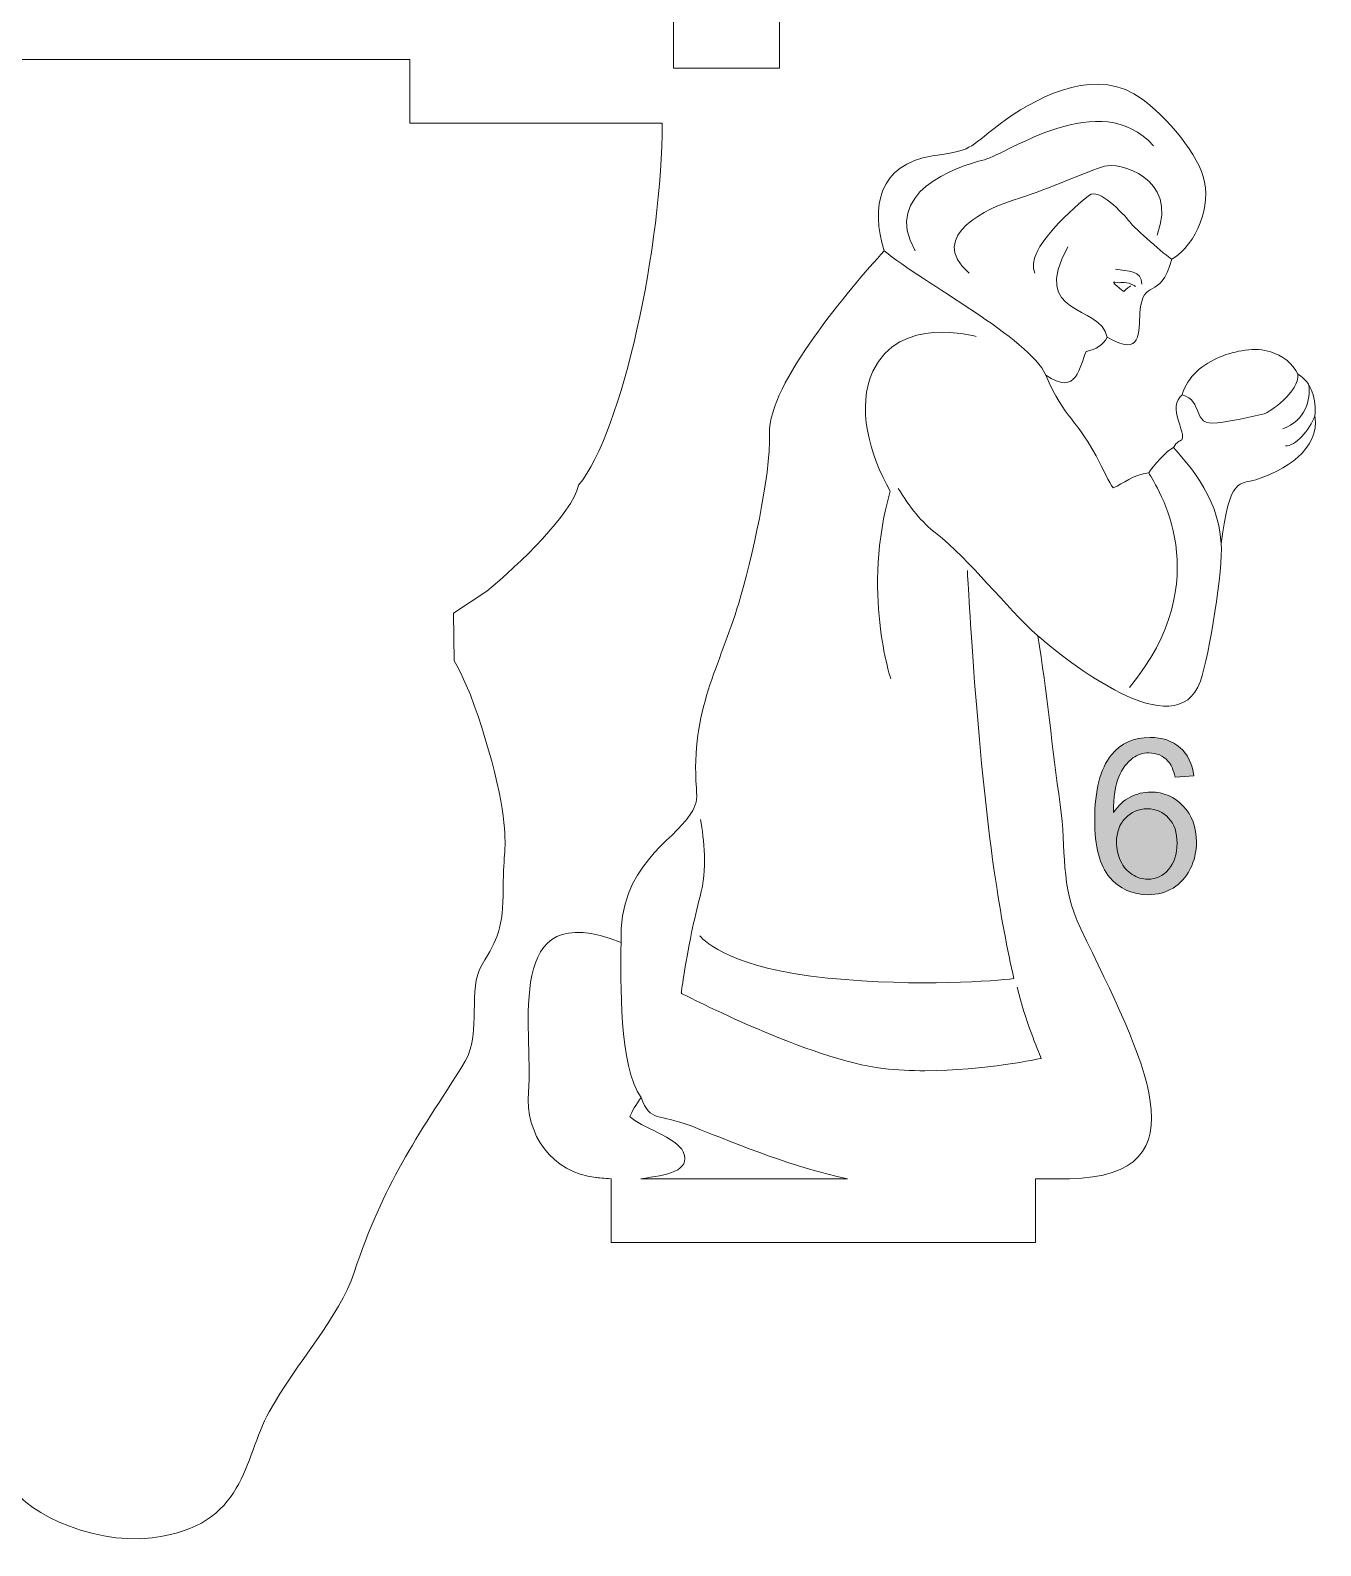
# Model space of a CAD drawing. Header units: millimetres. Extents: x -289 to 288, y -155 to 155.
# Drawn here: x -4.5 to 56.3, y -154.4 to -83 of the extents above; entities that cross this region are included whole.
import ezdxf

# ---------------------------------------------------------------- set-up
doc = ezdxf.new("R2010")
doc.units = ezdxf.units.MM
doc.header["$MEASUREMENT"] = 0
doc.layers.add('_0 28129', color=7, linetype='Continuous')

msp = doc.modelspace()

# ---------------------------------------------------------------- hatches: boundary and pattern name
at = {"layer": '_0 28129', "true_color": 0x2b2a29}
h = msp.add_hatch(color=250, dxfattribs=at)
edge = h.paths.add_edge_path()
edge.add_spline(control_points=[(50.2984, -118.1122), (50.2984, -118.1122), (49.4165, -118.1832), (49.4165, -118.1832), (49.3371, -117.8335), (49.2239, -117.5784), (49.077, -117.4196), (48.8354, -117.1645), (48.5364, -117.0378), (48.1816, -117.0378), (47.8961, -117.0378), (47.6427, -117.1172), (47.4248, -117.276), (47.1443, -117.4804), (46.9247, -117.7777), (46.7608, -118.1697), (46.5987, -118.5633), (46.5142, -119.1225), (46.5074, -119.8472), (46.722, -119.5211), (46.9855, -119.2779), (47.2964, -119.1208), (47.6072, -118.962), (47.9316, -118.8826), (48.2728, -118.8826), (48.8675, -118.8826), (49.3743, -119.1022), (49.7932, -119.5397), (50.2105, -119.9773), (50.42, -120.5415), (50.42, -121.2359), (50.42, -121.692), (50.322, -122.1143), (50.126, -122.5063), (49.9284, -122.8982), (49.6598, -123.1972), (49.3152, -123.405), (48.9722, -123.6128), (48.582, -123.7175), (48.1461, -123.7175), (47.4045, -123.7175), (46.798, -123.4439), (46.3284, -122.8982), (45.8604, -122.3525), (45.6256, -121.4521), (45.6256, -120.1986), (45.6256, -118.7964), (45.8857, -117.776), (46.4044, -117.1391), (46.8571, -116.585), (47.467, -116.308), (48.2356, -116.308), (48.8067, -116.308), (49.2763, -116.4685), (49.6412, -116.7878), (50.0061, -117.107), (50.2257, -117.548), (50.2984, -118.1122)], knot_values=[0, 0, 0, 0, 0.0526316, 0.0526316, 0.0526316, 0.1052632, 0.1052632, 0.1052632, 0.1578947, 0.1578947, 0.1578947, 0.2105263, 0.2105263, 0.2105263, 0.2631579, 0.2631579, 0.2631579, 0.3157895, 0.3157895, 0.3157895, 0.3684211, 0.3684211, 0.3684211, 0.4210526, 0.4210526, 0.4210526, 0.4736842, 0.4736842, 0.4736842, 0.5263158, 0.5263158, 0.5263158, 0.5789474, 0.5789474, 0.5789474, 0.6315789, 0.6315789, 0.6315789, 0.6842105, 0.6842105, 0.6842105, 0.7368421, 0.7368421, 0.7368421, 0.7894737, 0.7894737, 0.7894737, 0.8421053, 0.8421053, 0.8421053, 0.8947368, 0.8947368, 0.8947368, 0.9473684, 0.9473684, 0.9473684, 1, 1, 1, 1], degree=3, periodic=1)
h = msp.add_hatch(color=250, dxfattribs=at)
edge = h.paths.add_edge_path()
edge.add_spline(control_points=[(46.6493, -121.2443), (46.6493, -121.5518), (46.7152, -121.8457), (46.8453, -122.1262), (46.9754, -122.4066), (47.1578, -122.6194), (47.3893, -122.7664), (47.6224, -122.9134), (47.8691, -122.9877), (48.1309, -122.9877), (48.511, -122.9877), (48.8354, -122.8357), (49.104, -122.5316), (49.3726, -122.2275), (49.5077, -121.8153), (49.5077, -121.2933), (49.5077, -120.7916), (49.3743, -120.3962), (49.109, -120.1074), (48.8438, -119.8185), (48.5059, -119.6732), (48.0954, -119.6732), (47.6934, -119.6732), (47.3504, -119.8185), (47.07, -120.1074), (46.7895, -120.3962), (46.6493, -120.7747), (46.6493, -121.2443)], knot_values=[0, 0, 0, 0, 0.1111111, 0.1111111, 0.1111111, 0.2222222, 0.2222222, 0.2222222, 0.3333333, 0.3333333, 0.3333333, 0.4444444, 0.4444444, 0.4444444, 0.5555556, 0.5555556, 0.5555556, 0.6666667, 0.6666667, 0.6666667, 0.7777778, 0.7777778, 0.7777778, 0.8888889, 0.8888889, 0.8888889, 1, 1, 1, 1], degree=3, periodic=1)

# ---------------------------------------------------------------- linework, layer by layer
at = {"layer": '_0 28129', "lineweight": 9}
for points, knots in [([(16.5029, -1.8227), (16.5029, -1.8227), (16.5029, -76.1703), (16.5029, -76.1703), (16.5029, -76.1703), (16.5029, -81.7732), (16.5029, -81.7732), (16.5029, -81.7732), (25.7822, -81.7732), (25.7822, -81.7732), (25.7822, -81.7732), (25.7822, -84.7732), (25.7822, -84.7732), (25.7822, -84.7732), (30.7822, -84.7732), (30.7822, -84.7732), (30.7822, -84.7732), (30.7822, -81.7732), (30.7822, -81.7732), (30.7822, -81.7732), (47.0714, -81.7732), (47.0714, -81.7732), (46.2002, -80.9845), (45.5852, -80.0878), (45.2652, -79.0671), (48.7768, -79.6379), (50.4882, -79.5284), (53.0639, -78.4538), (48.7778, -77.9394), (47.9978, -75.8569), (46.9015, -74.778), (48.4099, -74.0477), (52.0113, -73.5196), (54.8855, -73.4118), (52.6153, -71.5211), (48.2137, -71.1541), (46.8455, -70.3445), (48.3124, -68.8501), (51.6157, -69.1928), (52.9635, -67.9749), (51.8045, -67.582), (49.4273, -64.0047), (46.5567, -64.2741), (48.916, -62.7753), (49.8269, -62.7402), (54.2288, -63.0793), (53.3981, -61.2422), (49.0203, -59.2754), (47.4286, -57.2249), (48.1641, -57.5006), (52.4846, -57.4164), (55.4936, -55.9066), (53.9121, -55.0285), (50.8026, -54.2217), (49.8198, -52.746), (50.9879, -52.0231), (51.6643, -52.1174), (54.3749, -52.9042), (52.0229, -49.7744), (49.9557, -48.8892), (48.1654, -48.1222), (50.7908, -48.4937), (54.2773, -46.2915), (54.6158, -45.3568), (51.6036, -45.8691), (49.7054, -45.1448), (48.7886, -44.0019), (52.1123, -44.3954), (52.1288, -43.3639), (55.4735, -42.0372), (54.5915, -41.2668), (48.8965, -39.1204), (48.2289, -38.1378), (48.8539, -37.7839), (52.715, -37.5239), (55.0886, -36.3046), (52.7094, -36.4385), (50.4072, -35.9291), (48.1615, -35.1556), (50.4724, -34.7186), (52.4592, -30.6896), (52.9084, -30.2481), (49.7621, -31.8614), (49.2762, -30.9404), (47.0222, -30.411), (48.7596, -29.6322), (52.1268, -28.9855), (53.3623, -28.0502), (51.0263, -26.7042), (48.3085, -27.2434), (46.8979, -26.1725), (51.5165, -25.1498), (53.1794, -24.7693), (54.3397, -24.145), (52.1237, -22.9905), (48.3044, -23.3311), (47.2623, -21.0018), (48.0869, -21.5677), (53.0416, -20.133), (53.8695, -19.5631), (51.6006, -18.1997), (49.4348, -17.5472), (47.808, -16.2185), (50.2179, -15.6798), (51.3016, -13.8099), (54.3997, -13.4009), (51.5447, -11.8319), (50.5146, -13.2802), (49.0807, -11.4215), (51.0472, -10.7565), (52.8191, -8.974), (54.9251, -7.22), (52.0509, -7.1122), (49.0185, -7.8768), (47.5101, -7.1465), (48.5592, -6.5678), (52.6372, -5.1003), (52.6892, -1.9905), (50.4544, -3.9142), (48.185, -3.734), (46.0192, -4.6231), (47.2212, -2.4089), (46.8024, 0.0123), (49.6253, 2.0196), (46.7135, 1.0352), (44.291, 0.7163), (42.3019, -1.8227), (43.1483, 1.4658), (43.2965, 2.284), (44.5209, 4.2721), (41.0322, 2.8525), (38.4203, 0.0394), (36.8522, -1.8227), (36.8522, -1.8227), (39.1246, 4.2769), (39.1246, 4.2769), (36.8427, 2.6249), (35.5779, 1.3158), (34.6609, 0.1224), (34.6609, 0.1224), (36.3344, 4.4093), (36.3344, 4.4093), (33.3969, 3.2285), (31.3268, -0.3951), (29.4776, -1.8227), (30.3765, -0.4652), (31.7699, 1.8842), (32.6475, 4.5374), (29.7545, 3.2831), (27.6361, 1.2917), (22.6581, -1.8227), (22.933, -1.5004), (26.2263, 2.8244), (25.8326, 3.1147), (24.7768, 2.4408), (22.3392, 1.5407), (21.1331, 1.1023), (19.7357, 0.858), (18.2593, -0.9143), (16.5029, -1.8227)], [0, 0, 0, 0, 0.0188679, 0.0188679, 0.0188679, 0.0377358, 0.0377358, 0.0377358, 0.0566038, 0.0566038, 0.0566038, 0.0754717, 0.0754717, 0.0754717, 0.0943396, 0.0943396, 0.0943396, 0.1132075, 0.1132075, 0.1132075, 0.1320755, 0.1320755, 0.1320755, 0.1509434, 0.1509434, 0.1509434, 0.1698113, 0.1698113, 0.1698113, 0.1886792, 0.1886792, 0.1886792, 0.2075472, 0.2075472, 0.2075472, 0.2264151, 0.2264151, 0.2264151, 0.245283, 0.245283, 0.245283, 0.2641509, 0.2641509, 0.2641509, 0.2830189, 0.2830189, 0.2830189, 0.3018868, 0.3018868, 0.3018868, 0.3207547, 0.3207547, 0.3207547, 0.3396226, 0.3396226, 0.3396226, 0.3584906, 0.3584906, 0.3584906, 0.3773585, 0.3773585, 0.3773585, 0.3962264, 0.3962264, 0.3962264, 0.4150943, 0.4150943, 0.4150943, 0.4339623, 0.4339623, 0.4339623, 0.4528302, 0.4528302, 0.4528302, 0.4716981, 0.4716981, 0.4716981, 0.490566, 0.490566, 0.490566, 0.509434, 0.509434, 0.509434, 0.5283019, 0.5283019, 0.5283019, 0.5471698, 0.5471698, 0.5471698, 0.5660377, 0.5660377, 0.5660377, 0.5849057, 0.5849057, 0.5849057, 0.6037736, 0.6037736, 0.6037736, 0.6226415, 0.6226415, 0.6226415, 0.6415094, 0.6415094, 0.6415094, 0.6603774, 0.6603774, 0.6603774, 0.6792453, 0.6792453, 0.6792453, 0.6981132, 0.6981132, 0.6981132, 0.7169811, 0.7169811, 0.7169811, 0.7358491, 0.7358491, 0.7358491, 0.754717, 0.754717, 0.754717, 0.7735849, 0.7735849, 0.7735849, 0.7924528, 0.7924528, 0.7924528, 0.8113208, 0.8113208, 0.8113208, 0.8301887, 0.8301887, 0.8301887, 0.8490566, 0.8490566, 0.8490566, 0.8679245, 0.8679245, 0.8679245, 0.8867925, 0.8867925, 0.8867925, 0.9056604, 0.9056604, 0.9056604, 0.9245283, 0.9245283, 0.9245283, 0.9433962, 0.9433962, 0.9433962, 0.9622642, 0.9622642, 0.9622642, 0.9811321, 0.9811321, 0.9811321, 1, 1, 1, 1]), ([(-10.4783, -102.2961), (-11.2754, -102.2901), (-12.2948, -102.2597), (-13.8, -102.3555), (-15.7289, -102.4782), (-17.6686, -101.1372), (-18.7173, -99.6655), (-18.8465, -99.484), (-16.232, -100.0219), (-15.6758, -100.0075), (-9.3364, -99.8435), (-19.443, -99.2759), (-20.7994, -96.7542), (-21.65, -95.1728), (-21.4406, -96.1041), (-18.8213, -96.7058), (-16.6419, -97.2066), (-15.055, -97.3416), (-18.5871, -96.1741), (-22.7231, -94.8071), (-23.2605, -91.7562), (-23.099, -91.8202), (-20.2719, -92.9411), (-12.9155, -92.9601), (-20.3662, -91.402), (-22.2962, -90.9983), (-23.0647, -90.0546), (-23.9337, -88.5334), (-21.4482, -89.4335), (-17.4065, -89.8113), (-20.2643, -87.3651), (-20.2643, -87.3651), (-6.6478, -87.3651), (-6.6478, -87.3651), (-6.6478, -87.3651), (-6.6478, -84.3651), (-6.6478, -84.3651), (-6.6478, -84.3651), (13.3522, -84.3651), (13.3522, -84.3651), (13.3522, -84.3651), (13.3522, -87.3651), (13.3522, -87.3651), (13.3522, -87.3651), (25.2541, -87.3651), (25.2541, -87.3651), (25.2465, -93.0861), (23.3912, -101.8886), (21.3113, -104.4305), (20.9908, -105.7838), (18.5219, -108.1429), (16.9839, -109.4178), (16.9839, -109.4178), (15.4118, -110.449), (15.4118, -110.449), (15.4118, -110.449), (15.4453, -112.7029), (15.4453, -112.7029), (16.4588, -114.3336), (17.5831, -118.4244), (17.758, -119.9988), (17.9564, -121.7838), (17.758, -121.5856), (17.758, -123.4361), (17.758, -125.2873), (17.4936, -125.8161), (16.7669, -127.0056), (16.0397, -128.195), (16.7669, -130.1124), (15.973, -131.5662), (13.6137, -135.2973), (12.137, -137.2851), (10.7388, -141.515), (10.0468, -143.6085), (7.9685, -145.8349), (6.7359, -148.0741), (5.4971, -150.3245), (5.6624, -153.4675), (1.2241, -154.0135), (-1.8095, -154.3867), (-5.1887, -152.5431), (-5.4805, -151.3781), (-5.8125, -150.5926), (-5.5199, -149.7718), (-5.4434, -149.5824), (-5.5041, -148.9333), (-5.4958, -148.1744), (-5.2026, -147.7949), (-4.6319, -147.0561), (-6.2605, -144.8685), (-6.0883, -144.3765), (-5.9204, -143.8949), (-5.1955, -143.9264), (-5.165, -143.928), (-5.3675, -143.3046), (-5.3375, -143.032), (-5.2256, -142.8807), (-5.2256, -142.8807), (-5.0963, -142.4632), (-5.0963, -142.4632), (-5.2122, -142.1262), (-5.2511, -141.2234), (-5.1818, -140.5793), (-6.6522, -139.5553), (-7.2537, -138.6711), (-7.2691, -138.4883), (-8.3548, -139.8803), (-10.6275, -141.4761), (-12.3494, -140.3737), (-13.2868, -139.7736), (-17.1551, -135.3409), (-15.2409, -134.4084), (-14.5967, -134.0945), (-13.3241, -134.6235), (-12.9935, -133.9457), (-12.2761, -132.4748), (-12.4038, -131.047), (-11.5535, -129.5986), (-12.4224, -127.9748), (-14.8276, -127.9486), (-11.3689, -123.9872), (-10.943, -124.9093), (-10.3035, -125.1778), (-11.2143, -126.3223), (-11.2143, -126.3223), (-10.7299, -126.9394), (-10.0251, -126.455), (-11.3086, -124.7154), (-9.5752, -121.5936), (-9.3627, -121.2255), (-9.5912, -117.0672), (-18.3252, -116.648), (-12.9832, -108.4318), (-11.3493, -105.9187), (-10.6299, -103.8292), (-10.4783, -102.2961)], [0, 0, 0, 0, 0.0222222, 0.0222222, 0.0222222, 0.0444444, 0.0444444, 0.0444444, 0.0666667, 0.0666667, 0.0666667, 0.0888889, 0.0888889, 0.0888889, 0.1111111, 0.1111111, 0.1111111, 0.1333333, 0.1333333, 0.1333333, 0.1555556, 0.1555556, 0.1555556, 0.1777778, 0.1777778, 0.1777778, 0.2, 0.2, 0.2, 0.2222222, 0.2222222, 0.2222222, 0.2444444, 0.2444444, 0.2444444, 0.2666667, 0.2666667, 0.2666667, 0.2888889, 0.2888889, 0.2888889, 0.3111111, 0.3111111, 0.3111111, 0.3333333, 0.3333333, 0.3333333, 0.3555556, 0.3555556, 0.3555556, 0.3777778, 0.3777778, 0.3777778, 0.4, 0.4, 0.4, 0.4222222, 0.4222222, 0.4222222, 0.4444444, 0.4444444, 0.4444444, 0.4666667, 0.4666667, 0.4666667, 0.4888889, 0.4888889, 0.4888889, 0.5111111, 0.5111111, 0.5111111, 0.5333333, 0.5333333, 0.5333333, 0.5555556, 0.5555556, 0.5555556, 0.5777778, 0.5777778, 0.5777778, 0.6, 0.6, 0.6, 0.6222222, 0.6222222, 0.6222222, 0.6444444, 0.6444444, 0.6444444, 0.6666667, 0.6666667, 0.6666667, 0.6888889, 0.6888889, 0.6888889, 0.7111111, 0.7111111, 0.7111111, 0.7333333, 0.7333333, 0.7333333, 0.7555556, 0.7555556, 0.7555556, 0.7777778, 0.7777778, 0.7777778, 0.8, 0.8, 0.8, 0.8222222, 0.8222222, 0.8222222, 0.8444444, 0.8444444, 0.8444444, 0.8666667, 0.8666667, 0.8666667, 0.8888889, 0.8888889, 0.8888889, 0.9111111, 0.9111111, 0.9111111, 0.9333333, 0.9333333, 0.9333333, 0.9555556, 0.9555556, 0.9555556, 0.9777778, 0.9777778, 0.9777778, 1, 1, 1, 1]), ([(22.8386, -137.097), (22.8386, -137.097), (22.8386, -140.097), (22.8386, -140.097), (22.8386, -140.097), (42.8386, -140.097), (42.8386, -140.097), (42.8386, -140.097), (42.8386, -137.097), (42.8386, -137.097), (42.8386, -137.097), (44.4356, -137.097), (44.4356, -137.097), (50.9302, -136.9968), (47.9183, -131.4198), (44.9654, -125.3294), (43.9666, -123.2694), (44.3078, -121.6279), (43.9987, -119.4651), (43.6207, -116.8201), (43.3739, -114.1613), (42.9449, -111.5224), (44.2756, -112.6699), (49.4878, -116.85), (50.6019, -113.6596), (51.0304, -112.4325), (51.685, -108.3404), (51.5826, -107.1786), (51.9619, -103.9944), (52.4927, -104.395), (53.2143, -104.1683), (54.5066, -103.7621), (56.2713, -102.7529), (55.9938, -101.1594), (56.0633, -100.4224), (55.8666, -99.5697), (55.2018, -99.2016), (54.9779, -98.6882), (54.4309, -98.3122), (53.9241, -98.1433), (53.2158, -97.9073), (52.2148, -98.099), (51.542, -98.3758), (50.7237, -98.7124), (49.9918, -99.3069), (49.7447, -100.1706), (49.407, -100.4523), (49.4098, -100.9026), (49.5569, -101.3441), (50.0089, -102.6997), (49.6341, -102.0523), (49.3367, -102.6559), (49.0517, -102.747), (48.3324, -103.5879), (48.1685, -103.8454), (47.4204, -103.9366), (46.9996, -104.3379), (46.4908, -104.5577), (46.3052, -104.2923), (45.9911, -103.6233), (45.8894, -103.4237), (44.7742, -101.2337), (44.226, -101.3578), (43.3163, -99.2352), (44.8136, -100.2843), (44.905, -98.7837), (45.225, -98.131), (45.6857, -98.0117), (46.0226, -97.8345), (46.2184, -97.4596), (47.8842, -98.4264), (47.685, -97.1787), (47.7557, -96.291), (47.8939, -94.5566), (48.7031, -95.8491), (49.2533, -93.7741), (50.4538, -93.0718), (51.1435, -91.2327), (50.7405, -89.8888), (50.3596, -88.6186), (48.7584, -86.7497), (47.4669, -85.99), (45.385, -84.7652), (42.6763, -86.2746), (41.1661, -87.4057), (39.5241, -88.6355), (39.9657, -88.6125), (37.9799, -88.9163), (35.4482, -89.3035), (35.0542, -91.3226), (35.7091, -93.38), (34.1144, -95.1387), (30.2436, -99.6617), (30.3061, -101.9701), (30.3622, -104.0402), (29.4512, -107.9544), (28.8536, -109.9764), (27.964, -112.9863), (26.585, -115.0143), (26.8583, -118.6991), (26.9019, -119.2872), (26.8587, -119.4772), (26.5994, -119.8953), (25.7529, -121.2603), (23.2027, -122.3108), (23.3079, -125.9666), (17.6637, -123.7125), (19.2079, -130.0082), (18.9463, -133.0199), (18.7741, -135.0014), (20.0711, -136.8179), (22.119, -137.0371), (22.2025, -137.046), (22.5386, -137.0893), (22.8386, -137.097)], [0, 0, 0, 0, 0.0263158, 0.0263158, 0.0263158, 0.0526316, 0.0526316, 0.0526316, 0.0789474, 0.0789474, 0.0789474, 0.1052632, 0.1052632, 0.1052632, 0.1315789, 0.1315789, 0.1315789, 0.1578947, 0.1578947, 0.1578947, 0.1842105, 0.1842105, 0.1842105, 0.2105263, 0.2105263, 0.2105263, 0.2368421, 0.2368421, 0.2368421, 0.2631579, 0.2631579, 0.2631579, 0.2894737, 0.2894737, 0.2894737, 0.3157895, 0.3157895, 0.3157895, 0.3421053, 0.3421053, 0.3421053, 0.3684211, 0.3684211, 0.3684211, 0.3947368, 0.3947368, 0.3947368, 0.4210526, 0.4210526, 0.4210526, 0.4473684, 0.4473684, 0.4473684, 0.4736842, 0.4736842, 0.4736842, 0.5, 0.5, 0.5, 0.5263158, 0.5263158, 0.5263158, 0.5526316, 0.5526316, 0.5526316, 0.5789474, 0.5789474, 0.5789474, 0.6052632, 0.6052632, 0.6052632, 0.6315789, 0.6315789, 0.6315789, 0.6578947, 0.6578947, 0.6578947, 0.6842105, 0.6842105, 0.6842105, 0.7105263, 0.7105263, 0.7105263, 0.7368421, 0.7368421, 0.7368421, 0.7631579, 0.7631579, 0.7631579, 0.7894737, 0.7894737, 0.7894737, 0.8157895, 0.8157895, 0.8157895, 0.8421053, 0.8421053, 0.8421053, 0.8684211, 0.8684211, 0.8684211, 0.8947368, 0.8947368, 0.8947368, 0.9210526, 0.9210526, 0.9210526, 0.9473684, 0.9473684, 0.9473684, 0.9736842, 0.9736842, 0.9736842, 1, 1, 1, 1]), ([(50.2984, -118.1122), (50.2984, -118.1122), (49.4165, -118.1832), (49.4165, -118.1832), (49.3371, -117.8335), (49.2239, -117.5784), (49.077, -117.4196), (48.8354, -117.1645), (48.5364, -117.0378), (48.1816, -117.0378), (47.8961, -117.0378), (47.6427, -117.1172), (47.4248, -117.276), (47.1443, -117.4804), (46.9247, -117.7777), (46.7608, -118.1697), (46.5987, -118.5633), (46.5142, -119.1225), (46.5074, -119.8472), (46.722, -119.5211), (46.9855, -119.2779), (47.2964, -119.1208), (47.6072, -118.962), (47.9316, -118.8826), (48.2728, -118.8826), (48.8675, -118.8826), (49.3743, -119.1022), (49.7932, -119.5397), (50.2105, -119.9773), (50.42, -120.5415), (50.42, -121.2359), (50.42, -121.692), (50.322, -122.1143), (50.126, -122.5063), (49.9284, -122.8982), (49.6598, -123.1972), (49.3152, -123.405), (48.9722, -123.6128), (48.582, -123.7175), (48.1461, -123.7175), (47.4045, -123.7175), (46.798, -123.4439), (46.3284, -122.8982), (45.8604, -122.3525), (45.6256, -121.4521), (45.6256, -120.1986), (45.6256, -118.7964), (45.8857, -117.776), (46.4044, -117.1391), (46.8571, -116.585), (47.467, -116.308), (48.2356, -116.308), (48.8067, -116.308), (49.2763, -116.4685), (49.6412, -116.7878), (50.0061, -117.107), (50.2257, -117.548), (50.2984, -118.1122)], [0, 0, 0, 0, 0.0526316, 0.0526316, 0.0526316, 0.1052632, 0.1052632, 0.1052632, 0.1578947, 0.1578947, 0.1578947, 0.2105263, 0.2105263, 0.2105263, 0.2631579, 0.2631579, 0.2631579, 0.3157895, 0.3157895, 0.3157895, 0.3684211, 0.3684211, 0.3684211, 0.4210526, 0.4210526, 0.4210526, 0.4736842, 0.4736842, 0.4736842, 0.5263158, 0.5263158, 0.5263158, 0.5789474, 0.5789474, 0.5789474, 0.6315789, 0.6315789, 0.6315789, 0.6842105, 0.6842105, 0.6842105, 0.7368421, 0.7368421, 0.7368421, 0.7894737, 0.7894737, 0.7894737, 0.8421053, 0.8421053, 0.8421053, 0.8947368, 0.8947368, 0.8947368, 0.9473684, 0.9473684, 0.9473684, 1, 1, 1, 1]), ([(46.6493, -121.2443), (46.6493, -121.5518), (46.7152, -121.8457), (46.8453, -122.1262), (46.9754, -122.4066), (47.1578, -122.6194), (47.3893, -122.7664), (47.6224, -122.9134), (47.8691, -122.9877), (48.1309, -122.9877), (48.511, -122.9877), (48.8354, -122.8357), (49.104, -122.5316), (49.3726, -122.2275), (49.5077, -121.8153), (49.5077, -121.2933), (49.5077, -120.7916), (49.3743, -120.3962), (49.109, -120.1074), (48.8438, -119.8185), (48.5059, -119.6732), (48.0954, -119.6732), (47.6934, -119.6732), (47.3504, -119.8185), (47.07, -120.1074), (46.7895, -120.3962), (46.6493, -120.7747), (46.6493, -121.2443)], [0, 0, 0, 0, 0.1111111, 0.1111111, 0.1111111, 0.2222222, 0.2222222, 0.2222222, 0.3333333, 0.3333333, 0.3333333, 0.4444444, 0.4444444, 0.4444444, 0.5555556, 0.5555556, 0.5555556, 0.6666667, 0.6666667, 0.6666667, 0.7777778, 0.7777778, 0.7777778, 0.8888889, 0.8888889, 0.8888889, 1, 1, 1, 1]), ([(33.9786, -137.097), (33.9786, -137.097), (24.2466, -137.097), (24.2466, -137.097), (25.454, -136.9268), (26.6338, -136.7489), (26.2421, -135.8342), (25.9552, -135.1642), (24.1943, -134.6606), (23.7288, -134.1634), (23.8067, -133.9375), (24.0186, -133.6031), (24.2513, -133.2774), (24.7075, -134.4621), (25.0518, -134.0048), (26.6068, -134.6132), (29.234, -135.6411), (31.3297, -136.5309), (33.9786, -137.097)], [0, 0, 0, 0, 0.1666667, 0.1666667, 0.1666667, 0.3333333, 0.3333333, 0.3333333, 0.5, 0.5, 0.5, 0.6666667, 0.6666667, 0.6666667, 0.8333333, 0.8333333, 0.8333333, 1, 1, 1, 1])]:
    msp.add_open_spline(points, degree=3, knots=knots, dxfattribs=at)
at = {"layer": '_0 28129', "color": 242, "lineweight": 9}
for points, knots in [([(48.3906, -88.4414), (45.8937, -85.6202), (41.5297, -88.8176), (40.4349, -89.0916), (39.0331, -89.4424), (35.604, -90.6406), (37.1612, -93.3853)], [0, 0, 0, 0, 0.5, 0.5, 0.5, 1, 1, 1, 1]), ([(48.5608, -92.6411), (49.606, -89.8894), (46.7021, -89.1946), (46.0786, -89.4025), (44.6219, -89.8881), (43.3527, -90.5256), (41.7855, -91.0005), (40.7166, -91.3243), (37.6417, -92.6573), (39.7079, -94.4328)], [0, 0, 0, 0, 0.3333333, 0.3333333, 0.3333333, 0.6666667, 0.6666667, 0.6666667, 1, 1, 1, 1]), ([(49.2533, -93.7741), (48.9677, -93.6059), (47.5046, -92.3301), (47.272, -92.0198), (46.9695, -91.6164), (45.8034, -90.4072), (45.3743, -90.7568), (44.8216, -91.207), (42.2529, -93.3382), (42.8071, -94.4336)], [0, 0, 0, 0, 0.3333333, 0.3333333, 0.3333333, 0.6666667, 0.6666667, 0.6666667, 1, 1, 1, 1]), ([(40.0347, -97.4233), (39.9981, -97.4124), (36.4037, -96.3897), (35.1775, -99.0546), (34.4083, -100.7272), (34.9864, -102.9493), (35.9924, -104.7045), (34.635, -109.4192), (36.0192, -113.5496), (36.0192, -113.5496)], [0, 0, 0, 0, 0.3333333, 0.3333333, 0.3333333, 0.6666667, 0.6666667, 0.6666667, 1, 1, 1, 1]), ([(49.7447, -100.1706), (50.7978, -100.4296), (50.1264, -101.6489), (51.412, -101.491), (52.0696, -101.4103), (52.8804, -101.2369), (53.6022, -101.0666), (53.8573, -101.0065), (55.2683, -100.0177), (55.2018, -99.2016)], [0, 0, 0, 0, 0.3333333, 0.3333333, 0.3333333, 0.6666667, 0.6666667, 0.6666667, 1, 1, 1, 1]), ([(42.9449, -111.5224), (41.3989, -110.1341), (39.7897, -107.9735), (38.1242, -106.6764), (37.5158, -106.2027), (36.8876, -105.4542), (36.3718, -104.5782)], [0, 0, 0, 0, 0.5, 0.5, 0.5, 1, 1, 1, 1]), ([(39.6264, -108.4494), (39.671, -109.3307), (40.0699, -116.9054), (40.8928, -122.6021), (41.196, -124.7001), (41.5205, -126.3712), (41.8179, -127.6725), (40.9323, -127.7675), (37.4503, -128.078), (33.0486, -127.646), (28.6176, -127.212), (27.2667, -125.9426), (27.0172, -125.6593)], [0, 0, 0, 0, 0.25, 0.25, 0.25, 0.5, 0.5, 0.5, 0.75, 0.75, 0.75, 1, 1, 1, 1]), ([(27.0459, -120.1722), (27.2287, -121.1144), (27.3762, -122.5107), (27.0331, -123.8061), (26.8931, -124.3352), (26.7597, -124.9032), (26.6364, -125.4947), (26.3056, -127.0821), (26.15, -128.3517), (26.1486, -128.3645), (26.3901, -128.4835), (32.2152, -131.4994), (35.6591, -131.9045), (36.3069, -131.981), (36.973, -132.0118), (37.6277, -132.0118), (40.4532, -132.0118), (43.0673, -131.4348), (43.0993, -131.4279), (42.9473, -131.0177), (42.3604, -129.6969), (41.9728, -128.0707)], [0, 0, 0, 0, 0.1428571, 0.1428571, 0.1428571, 0.2857143, 0.2857143, 0.2857143, 0.4285714, 0.4285714, 0.4285714, 0.5714286, 0.5714286, 0.5714286, 0.7142857, 0.7142857, 0.7142857, 0.8571429, 0.8571429, 0.8571429, 1, 1, 1, 1])]:
    msp.add_open_spline(points, degree=3, knots=knots, dxfattribs=at)
for points in [[(43.3163, -99.2352), (42.5661, -97.5177), (37.5439, -94.8938), (35.7091, -93.38)], [(46.2184, -97.4596), (45.894, -95.8681), (42.535, -96.5045), (44.3558, -93.2005)], [(55.7181, -99.7092), (55.8048, -100.3765), (55.5665, -101.3911), (54.4819, -101.7665)], [(55.9938, -101.1594), (55.7723, -101.8218), (55.0524, -102.6027), (54.6124, -102.5736)], [(49.3367, -102.6559), (49.8202, -103.2279), (51.4571, -104.8184), (51.5826, -107.1786)], [(48.1685, -103.8454), (48.5369, -104.464), (51.4949, -108.8774), (47.2602, -113.949)], [(24.2513, -133.2774), (23.201, -131.7667), (23.3079, -127.8315), (23.3079, -125.9666)]]:
    msp.add_open_spline(points, degree=3, dxfattribs=at)
at = {"layer": '_0 28129', "color": 242, "lineweight": 20}
msp.add_open_spline([(47.3258, -95.0333), (47.3092, -95.0591), (47.0952, -95.153), (46.9909, -95.3044), (46.9859, -95.3026), (46.3069, -94.783), (46.5725, -94.8575), (46.8781, -94.9432), (46.9941, -94.789), (47.3721, -94.968), (47.4591, -95.0091), (47.4388, -94.9884), (47.5416, -95.0594)], degree=3, knots=[0, 0, 0, 0, 0.25, 0.25, 0.25, 0.5, 0.5, 0.5, 0.75, 0.75, 0.75, 1, 1, 1, 1], dxfattribs=at)
msp.add_open_spline([(47.8486, -94.9579), (47.8486, -94.274), (47.1714, -94.359), (46.6085, -94.2492)], degree=3, dxfattribs=at)

doc.saveas('drawing.dxf')
